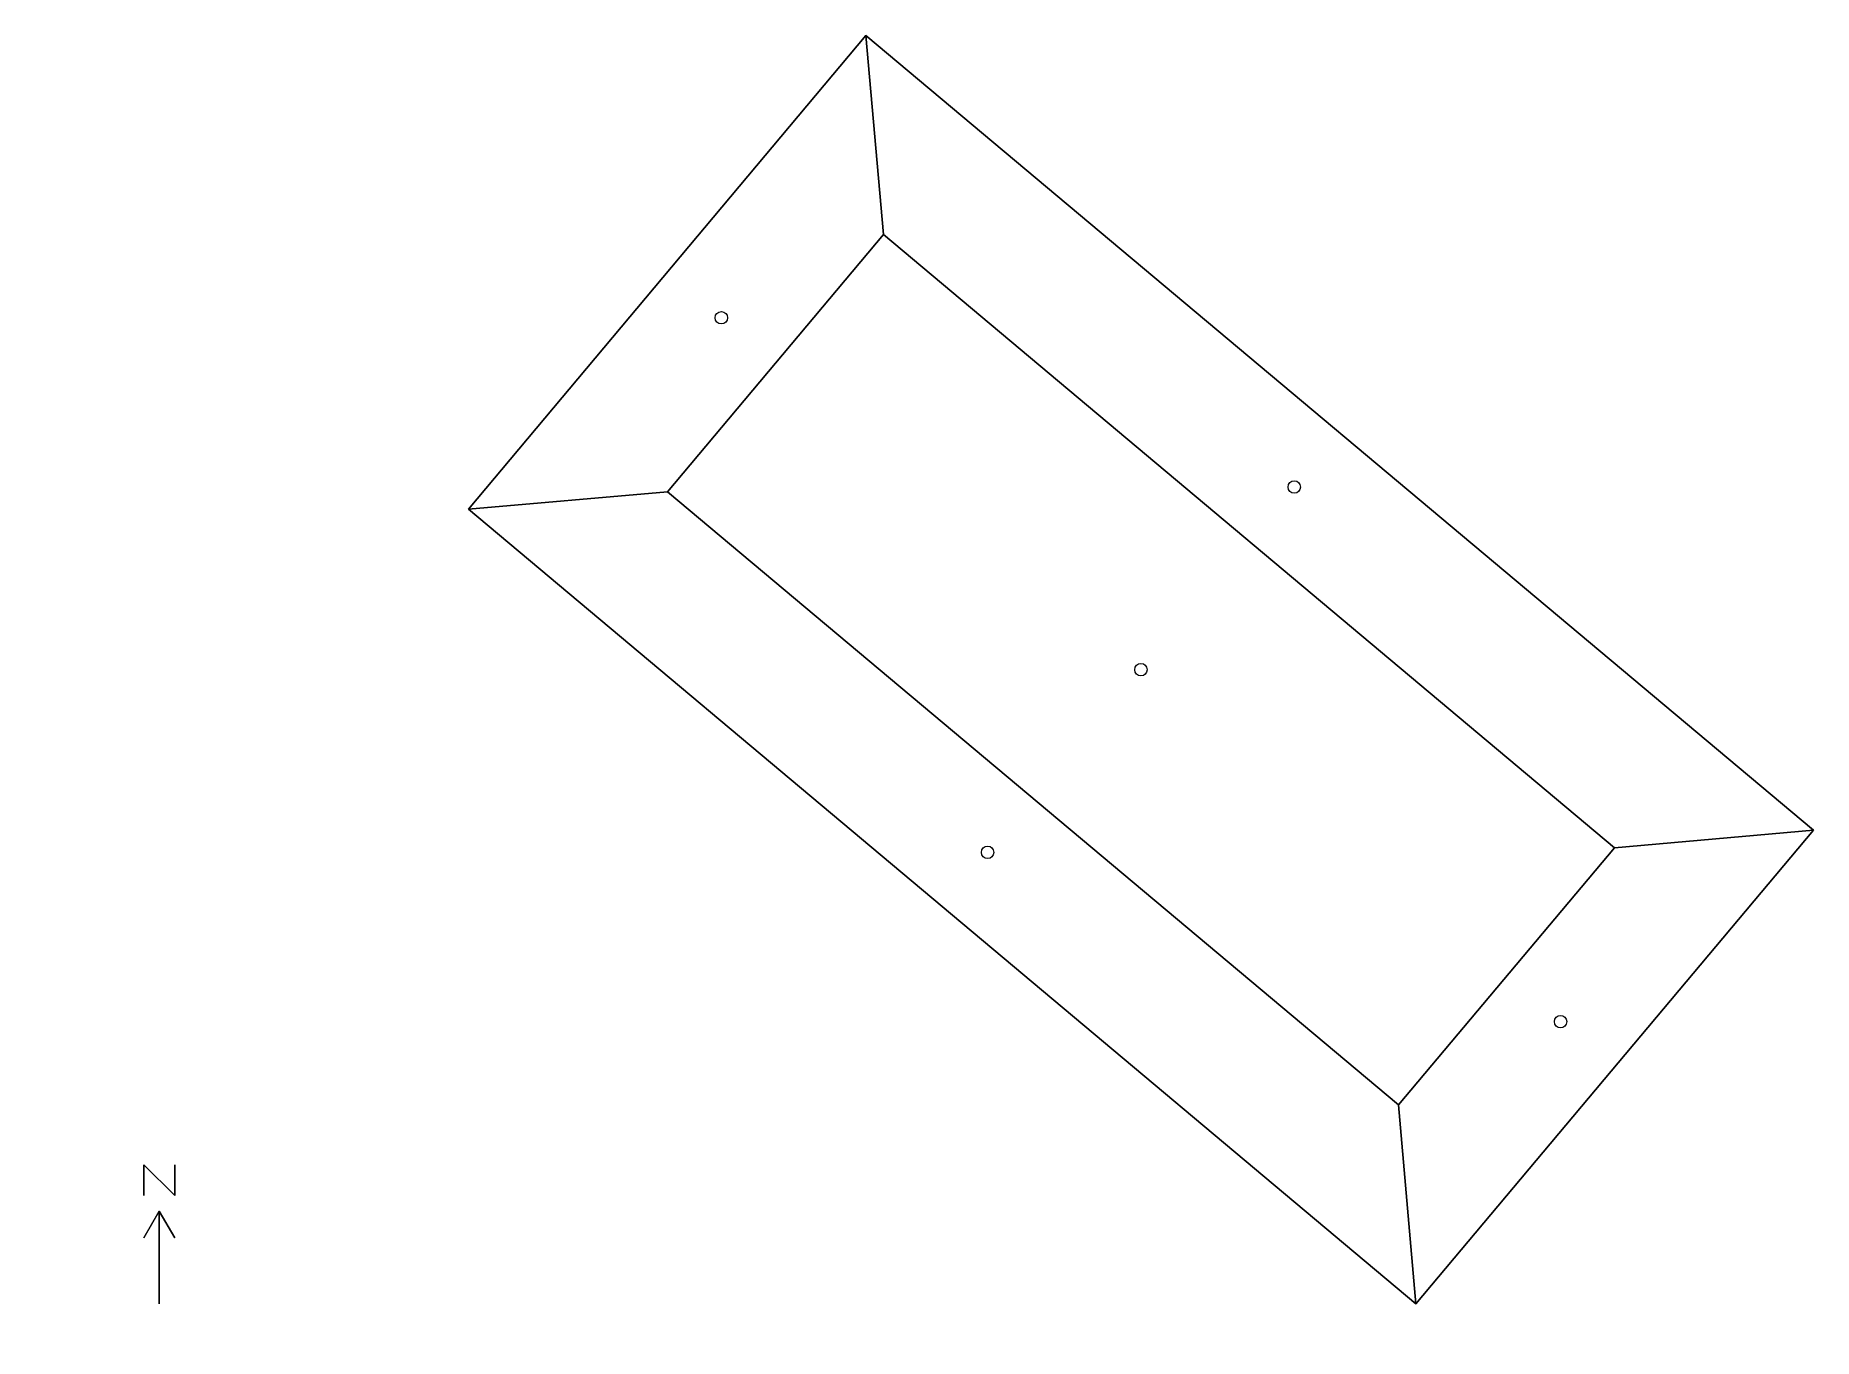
# Model space of a CAD drawing. Header units: metres. Extents: x -14 to 43.5, y -26.8 to 15.3.
import ezdxf

# ---------------------------------------------------------------- set-up
doc = ezdxf.new("R2010")
doc.units = ezdxf.units.M

msp = doc.modelspace()

# ---------------------------------------------------------------- linework, layer by layer
at = {"layer": '1', "color": 3}
for points in [[(-10.5, -21.2115, 0.1), (-10.5, -21.2115), (-10.5, -22.2115), (-10.5, -22.2115, 0.1)], [(-10.5, -21.2115, 0.1), (-10.5, -21.2115), (-9.5, -22.2115), (-9.5, -22.2115, 0.1)], [(-9.5, -21.2115, 0.1), (-9.5, -21.2115), (-9.5, -22.2115), (-9.5, -22.2115, 0.1)], [(-10, -22.7115, 0.1), (-10, -22.7115), (-10.5, -23.57753), (-10.5, -23.57753, 0.1)], [(-10, -22.7115, 0.1), (-10, -22.7115), (-10, -25.7115), (-10, -25.7115, 0.1)], [(-10, -22.7115, 0.1), (-10, -22.7115), (-9.5, -23.57753), (-9.5, -23.57753, 0.1)]]:
    msp.add_3dface(points, dxfattribs=at)
at = {"layer": 'ZN_1_FLR_1_SEC_1', "color": 10}
msp.add_circle((16.78966, -11.10534, 0.762), 0.2, dxfattribs=at)
at = {"layer": 'ZN_1_FLR_1_SEC_1', "color": 43}
for points in [[(6.43836, 0.56328, 4), (6.43836, 0.56328), (0, 0), (0, 0, 4)], [(0, 0, 4), (0, 0), (30.64178, -25.7115), (30.64178, -25.7115, 4)], [(30.07849, -19.27314, 4), (30.07849, -19.27314), (6.43836, 0.56328), (6.43836, 0.56328, 4)], [(30.64178, -25.7115, 4), (30.64178, -25.7115), (30.07849, -19.27314), (30.07849, -19.27314, 4)]]:
    msp.add_3dface(points, dxfattribs=at)
at = {"layer": 'ZN_1_FLR_1_SEC_1', "color": 8}
msp.add_3dface([(6.43836, 0.56328), (30.07849, -19.27314), (30.64178, -25.7115), (0, 0)], dxfattribs=at)
at = {"layer": 'ZN_1_FLR_1_SEC_1', "color": 15}
msp.add_3dface([(0, 0, 4), (30.64178, -25.7115, 4), (30.07849, -19.27314, 4), (6.43836, 0.56328, 4)], dxfattribs=at)
at = {"layer": 'ZN_1_FLR_1_SEC_2', "color": 10}
msp.add_circle((35.31924, -16.58229, 0.762), 0.2, dxfattribs=at)
at = {"layer": 'ZN_1_FLR_1_SEC_2', "color": 8}
msp.add_3dface([(30.07849, -19.27314), (37.05917, -10.9539), (43.49753, -10.39062), (30.64178, -25.7115)], dxfattribs=at)
at = {"layer": 'ZN_1_FLR_1_SEC_2', "color": 15}
msp.add_3dface([(30.64178, -25.7115, 4), (43.49753, -10.39062, 4), (37.05917, -10.9539, 4), (30.07849, -19.27314, 4)], dxfattribs=at)
at = {"layer": 'ZN_1_FLR_1_SEC_2', "color": 43}
for points in [[(30.64178, -25.7115, 4), (30.64178, -25.7115), (43.49753, -10.39062), (43.49753, -10.39062, 4)], [(43.49753, -10.39062, 4), (43.49753, -10.39062), (37.05917, -10.9539), (37.05917, -10.9539, 4)], [(37.05917, -10.9539, 4), (37.05917, -10.9539), (30.07849, -19.27314), (30.07849, -19.27314, 4)], [(30.07849, -19.27314, 4), (30.07849, -19.27314), (30.64178, -25.7115), (30.64178, -25.7115, 4)]]:
    msp.add_3dface(points, dxfattribs=at)
at = {"layer": 'ZN_1_FLR_1_SEC_3', "color": 10}
msp.add_circle((26.70787, 0.71473, 0.762), 0.2, dxfattribs=at)
at = {"layer": 'ZN_1_FLR_1_SEC_3', "color": 43}
for points in [[(43.49753, -10.39062, 4), (43.49753, -10.39062), (12.85575, 15.32089), (12.85575, 15.32089, 4)], [(12.85575, 15.32089, 4), (12.85575, 15.32089), (13.41904, 8.88253), (13.41904, 8.88253, 4)], [(13.41904, 8.88253, 4), (13.41904, 8.88253), (37.05917, -10.9539), (37.05917, -10.9539, 4)], [(37.05917, -10.9539, 4), (37.05917, -10.9539), (43.49753, -10.39062), (43.49753, -10.39062, 4)]]:
    msp.add_3dface(points, dxfattribs=at)
at = {"layer": 'ZN_1_FLR_1_SEC_3', "color": 8}
msp.add_3dface([(12.85575, 15.32089), (43.49753, -10.39062), (37.05917, -10.9539), (13.41904, 8.88253)], dxfattribs=at)
at = {"layer": 'ZN_1_FLR_1_SEC_3', "color": 15}
msp.add_3dface([(13.41904, 8.88253, 4), (37.05917, -10.9539, 4), (43.49753, -10.39062, 4), (12.85575, 15.32089, 4)], dxfattribs=at)
at = {"layer": 'ZN_1_FLR_1_SEC_4', "color": 10}
msp.add_circle((8.17829, 6.19167, 0.762), 0.2, dxfattribs=at)
at = {"layer": 'ZN_1_FLR_1_SEC_4', "color": 43}
for points in [[(12.85575, 15.32089, 4), (12.85575, 15.32089), (0, 0), (0, 0, 4)], [(13.41904, 8.88253, 4), (13.41904, 8.88253), (12.85575, 15.32089), (12.85575, 15.32089, 4)], [(6.43836, 0.56328, 4), (6.43836, 0.56328), (13.41904, 8.88253), (13.41904, 8.88253, 4)], [(0, 0, 4), (0, 0), (6.43836, 0.56328), (6.43836, 0.56328, 4)]]:
    msp.add_3dface(points, dxfattribs=at)
at = {"layer": 'ZN_1_FLR_1_SEC_4', "color": 8}
msp.add_3dface([(12.85575, 15.32089), (13.41904, 8.88253), (6.43836, 0.56328), (0, 0)], dxfattribs=at)
at = {"layer": 'ZN_1_FLR_1_SEC_4', "color": 15}
msp.add_3dface([(0, 0, 4), (6.43836, 0.56328, 4), (13.41904, 8.88253, 4), (12.85575, 15.32089, 4)], dxfattribs=at)
at = {"layer": 'ZN_1_FLR_1_SEC_5', "color": 10}
msp.add_circle((21.74876, -5.19531, 0.762), 0.2, dxfattribs=at)
at = {"layer": 'ZN_1_FLR_1_SEC_5', "color": 43}
for points in [[(13.41904, 8.88253, 4), (13.41904, 8.88253), (6.43836, 0.56328), (6.43836, 0.56328, 4)], [(37.05917, -10.9539, 4), (37.05917, -10.9539), (13.41904, 8.88253), (13.41904, 8.88253, 4)], [(6.43836, 0.56328, 4), (6.43836, 0.56328), (30.07849, -19.27314), (30.07849, -19.27314, 4)], [(30.07849, -19.27314, 4), (30.07849, -19.27314), (37.05917, -10.9539), (37.05917, -10.9539, 4)]]:
    msp.add_3dface(points, dxfattribs=at)
at = {"layer": 'ZN_1_FLR_1_SEC_5', "color": 8}
msp.add_3dface([(13.41904, 8.88253), (37.05917, -10.9539), (30.07849, -19.27314), (6.43836, 0.56328)], dxfattribs=at)
at = {"layer": 'ZN_1_FLR_1_SEC_5', "color": 15}
msp.add_3dface([(6.43836, 0.56328, 4), (30.07849, -19.27314, 4), (37.05917, -10.9539, 4), (13.41904, 8.88253, 4)], dxfattribs=at)

doc.saveas('drawing.dxf')
